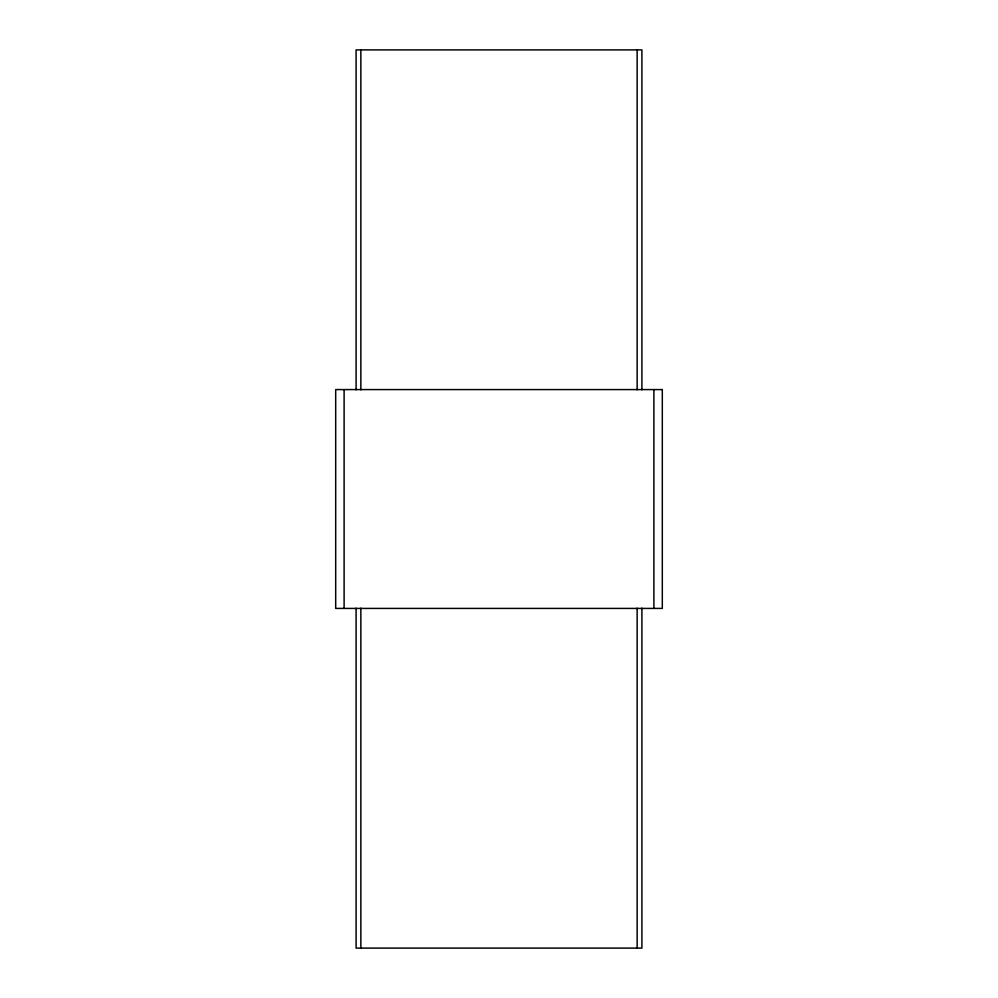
<?xml version="1.0" encoding="UTF-8"?>
<svg xmlns="http://www.w3.org/2000/svg" width="998" height="998" viewBox="0 0 998 998"><rect width="100%" height="100%" fill="white"/><g stroke="black" fill="none" stroke-linecap="round" stroke-linejoin="round"><path stroke-width="1.5" d="M653.89 389.582L653.89 608.418M641.901 389.844L641.901 49.9L356.099 49.9L356.099 389.844M641.901 608.156L641.901 948.1L356.099 948.1L356.099 608.156M637.148 49.9L637.148 389.844M637.148 608.156L637.148 948.1M360.852 49.9L360.852 389.844M360.852 608.156L360.852 948.1M344.11 389.582L344.11 608.418M662.31 389.582L335.69 389.582L335.69 608.418L662.31 608.418L662.31 389.582"/></g></svg>
